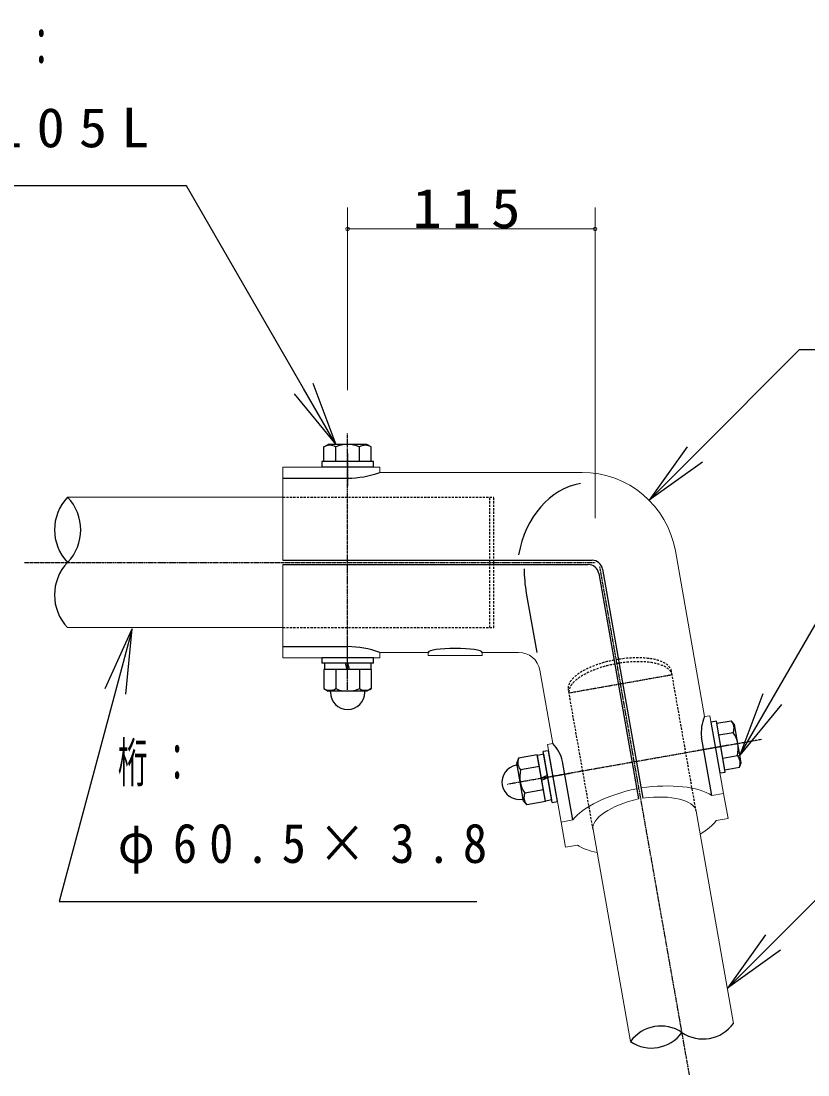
# Model space of a CAD drawing. Units: millimetres, scale not verified. Extents: x -35408 to 50, y -49934 to 13350.
# Drawn here: x -7265 to -5437, y 7489 to 9935 of the extents above; entities that cross this region are included whole.
import ezdxf

# ---------------------------------------------------------------- set-up
doc = ezdxf.new("R2010")
doc.units = ezdxf.units.MM
doc.linetypes.add('USER2', pattern=[6, 3, -1, 1, -1])
doc.linetypes.add('USER4', pattern=[8, 5, -3])
doc.layers.add('線', color=2, linetype='Continuous', lineweight=25)
doc.layers.add('補助', color=2, linetype='Continuous', lineweight=25)
doc.styles.add('ＭＳ ゴシック', font='')
doc.styles.get('ＭＳ ゴシック').set_extended_font_data('MS Gothic')

# ---------------------------------------------------------------- blocks, each defined once
blk = doc.blocks.new('dimension_origin')
at = {"color": 0, "linetype": 'Continuous', "lineweight": -2}
blk.add_circle((0, 0), 1.25, dxfattribs=at)

msp = doc.modelspace()

# ---------------------------------------------------------------- linework, layer by layer
at = {"layer": '線', "color": 20, "linetype": 'USER2'}
for p, q in [((-6506.404, 8378.936), (-6506.404, 8978.936)), ((-6506.404, 8931.436), (-6506.404, 8856.436)), ((-7256.404, 8678.936), (-5931.404, 8678.936)), ((-5712.483, 7489.473), (-5920.571, 8669.596)), ((-6506.404, 8426.436), (-6506.404, 8501.436)), ((-5752.781, 8417.704), (-5992.09, 8375.508)), ((-5545.1, 8267.825), (-6135.985, 8163.636)), ((-5621.226, 8254.695), (-5695.087, 8241.671)), ((-6059.958, 8177.334), (-5986.098, 8190.358))]:
    msp.add_line(p, q, dxfattribs=at)
at = {"layer": '線'}
for p, q in [((-6561.252, 8947), (-6551.404, 8952.686)), ((-6461.404, 8952.686), (-6551.404, 8952.686)), ((-6451.556, 8947), (-6461.404, 8952.686)), ((-6561.252, 8912.686), (-6561.252, 8947)), ((-6533.828, 8912.686), (-6533.828, 8947)), ((-6478.98, 8912.686), (-6478.98, 8947)), ((-6451.556, 8912.686), (-6451.556, 8947)), ((-6446.404, 8912.686), (-6566.404, 8912.686)), ((-6566.404, 8912.686), (-6566.404, 8900.186)), ((-6451.556, 8912.686), (-6561.252, 8912.686)), ((-6446.404, 8900.186), (-6446.404, 8912.686)), ((-6446.404, 8900.186), (-6566.404, 8900.186)), ((-6656.304, 8874.507), (-6506.404, 8874.507)), ((-6656.404, 8683.936), (-5938.746, 8683.936)), ((-6656.404, 8673.936), (-5947.645, 8673.936)), ((-5914.126, 8663.277), (-5820.424, 8131.87)), ((-5923.024, 8653.277), (-5830.765, 8130.047)), ((-6091.41, 8607.656), (-6067.171, 8470.186)), ((-6656.304, 8483.365), (-6506.404, 8483.365)), ((-6446.404, 8457.686), (-6566.404, 8457.686)), ((-6566.404, 8457.686), (-6566.404, 8445.186)), ((-6446.404, 8445.186), (-6566.404, 8445.186)), ((-6452.654, 8445.186), (-6560.154, 8445.186)), ((-6560.154, 8445.186), (-6560.154, 8430.186)), ((-6507.241, 8430.186), (-6511.26, 8445.186)), ((-6501.547, 8430.186), (-6505.566, 8445.186)), ((-6452.654, 8445.186), (-6452.654, 8430.186)), ((-6446.404, 8445.186), (-6446.404, 8457.686)), ((-6451.556, 8430.186), (-6561.252, 8430.186)), ((-6561.252, 8430.186), (-6561.252, 8385.872)), ((-6452.654, 8430.186), (-6560.154, 8430.186)), ((-6533.828, 8430.186), (-6533.828, 8385.872)), ((-6478.98, 8430.186), (-6478.98, 8385.872)), ((-6451.556, 8430.186), (-6451.556, 8385.872)), ((-6561.252, 8385.872), (-6551.404, 8380.186)), ((-6461.404, 8380.186), (-6551.404, 8380.186)), ((-6546.404, 8377.686), (-6546.404, 8380.186)), ((-6466.404, 8377.686), (-6466.404, 8380.186)), ((-6451.556, 8385.872), (-6461.404, 8380.186)), ((-5650.11, 8310.527), (-5662.42, 8308.357)), ((-5641.583, 8190.18), (-5662.42, 8308.357)), ((-5629.273, 8192.35), (-5650.11, 8310.527)), ((-5649.216, 8305.454), (-5615.423, 8311.412)), ((-5630.167, 8197.424), (-5649.216, 8305.454)), ((-5615.423, 8311.412), (-5608.113, 8302.701)), ((-5592.485, 8214.068), (-5608.113, 8302.701)), ((-5660.508, 8138.039), (-5684.428, 8273.695)), ((-5644.454, 8278.446), (-5610.661, 8284.405)), ((-6109.43, 8224.305), (-6113.32, 8213.62)), ((-6065.789, 8232.001), (-6109.43, 8224.305)), ((-6046.741, 8123.971), (-6065.789, 8232.001)), ((-6050.827, 8233.524), (-6065.599, 8230.919)), ((-6046.932, 8125.052), (-6065.599, 8230.919)), ((-6039.602, 8241.849), (-6051.912, 8239.679)), ((-6031.074, 8121.502), (-6051.912, 8239.679)), ((-6032.159, 8127.657), (-6050.827, 8233.524)), ((-6018.764, 8123.672), (-6039.602, 8241.849)), ((-5634.929, 8224.431), (-5601.136, 8230.39)), ((-6114.913, 8208.261), (-6112.451, 8208.695)), ((-6097.691, 8124.987), (-6113.32, 8213.62)), ((-6061.027, 8204.993), (-6104.668, 8197.298)), ((-5983.147, 8081.149), (-6007.066, 8216.805)), ((-5630.167, 8197.424), (-5596.374, 8203.382)), ((-5596.374, 8203.382), (-5592.485, 8214.068)), ((-6056.411, 8178.81), (-6042.336, 8185.373)), ((-6055.422, 8173.203), (-6041.348, 8179.766)), ((-5641.583, 8190.18), (-5629.273, 8192.35)), ((-6051.503, 8150.978), (-6095.144, 8143.283)), ((-6101.022, 8129.477), (-6098.56, 8129.911)), ((-6090.382, 8116.276), (-6097.691, 8124.987)), ((-6046.741, 8123.971), (-6090.382, 8116.276)), ((-6032.159, 8127.657), (-6046.932, 8125.052)), ((-6031.074, 8121.502), (-6018.764, 8123.672))]:
    msp.add_line(p, q, dxfattribs=at)
at = {"layer": '線', "color": 7, "lineweight": 13}
for p, q in [((-6656.404, 8900.186), (-6431.404, 8900.186)), ((-6656.404, 8887.686), (-6656.404, 8900.186)), ((-6656.404, 8887.686), (-6656.404, 8683.936)), ((-6431.504, 8887.686), (-5961.867, 8887.686)), ((-6431.404, 8887.686), (-6431.404, 8900.186)), ((-7156.404, 8830.186), (-6656.404, 8830.186)), ((-5745.209, 8705.889), (-5677.335, 8320.958)), ((-6656.404, 8673.936), (-6656.404, 8470.186)), ((-7156.404, 8527.686), (-6656.404, 8527.686)), ((-6656.404, 8470.186), (-6656.404, 8457.686)), ((-6431.504, 8470.186), (-6318.904, 8470.186)), ((-6431.404, 8470.186), (-6431.404, 8457.686)), ((-6318.904, 8462.686), (-6318.904, 8470.186)), ((-6193.904, 8462.686), (-6318.904, 8462.686)), ((-6193.904, 8462.686), (-6193.904, 8470.186)), ((-6193.904, 8470.186), (-6109.126, 8470.186)), ((-6656.404, 8457.686), (-6431.404, 8457.686)), ((-6059.885, 8428.869), (-6029.896, 8258.792)), ((-5677.335, 8320.958), (-5665.025, 8323.129)), ((-5633.237, 8142.847), (-5665.025, 8323.129)), ((-6029.896, 8258.792), (-6042.207, 8256.621)), ((-6010.418, 8076.34), (-6042.207, 8256.621)), ((-5601.136, 8230.39), (-5595.537, 8231.377)), ((-5660.508, 8138.039), (-5633.237, 8142.847)), ((-5622.927, 8084.376), (-5633.237, 8142.847)), ((-5610.194, 7609.052), (-5697.018, 8101.456)), ((-5983.147, 8081.149), (-6010.418, 8076.34)), ((-6000.108, 8017.869), (-6010.418, 8076.34)), ((-5650.198, 8079.567), (-5622.927, 8084.376)), ((-5849.502, 7566.856), (-5936.326, 8059.26)), ((-5972.837, 8022.678), (-6000.108, 8017.869))]:
    msp.add_line(p, q, dxfattribs=at)
at = {"layer": '線', "color": 4, "linetype": 'USER4'}
for p, q in [((-6656.404, 8830.186), (-6166.404, 8830.186)), ((-6176.404, 8527.686), (-6176.404, 8830.186)), ((-6166.404, 8527.686), (-6166.404, 8830.186)), ((-6656.404, 8527.686), (-6166.404, 8527.686)), ((-5697.018, 8101.456), (-5754.376, 8426.748)), ((-5936.326, 8059.26), (-5993.684, 8384.552))]:
    msp.add_line(p, q, dxfattribs=at)
at = {"layer": '線'}
for centre, radius, start, end in [((-6506.404, 8883.707), 68.979, 66.57346, 113.42654), ((-6547.54, 8923.25), 27.424, 60.00001, 119.99999), ((-6465.268, 8923.25), 27.424, 60.00001, 119.99999), ((-6506.685, 9096.11), 221.602, 270.07279, 289.85948), ((-7077.897, 8754.561), 109.006, 136.07099, 223.92901), ((-7234.91, 8754.561), 109.006, 316.07099, 43.92901), ((-5938.746, 8658.936), 25, 10, 90), ((-7077.897, 8603.311), 109.006, 136.07099, 223.92901), ((-5947.645, 8648.936), 25, 10, 90), ((-6506.685, 8261.763), 221.602, 70.14052, 89.92721), ((-6547.54, 8409.622), 27.424, 240.00001, 299.99999), ((-6506.404, 8377.686), 40, 180, 0), ((-6506.404, 8449.165), 68.979, 246.57346, 293.42654), ((-6465.268, 8409.622), 27.424, 240.00001, 299.99999), ((-5597.676, 8284.84), 87.465, 155.61012, 187.32058), ((-5636.431, 8293.784), 27.424, 340.00001, 39.99999), ((-5668.23, 8246.407), 68.979, 346.57346, 33.42654), ((-6092.399, 8197.607), 87.465, 12.67942, 44.38988), ((-6083.66, 8214.926), 27.424, 160.00001, 219.99999), ((-5622.145, 8212.762), 27.424, 340.00001, 39.99999), ((-6107.968, 8168.869), 40, 100, 280), ((-6037.575, 8181.281), 68.979, 166.57346, 213.42654), ((-6069.374, 8133.903), 27.424, 160.00001, 219.99999), ((-5680.973, 7660.613), 87.568, 236.07233, 323.92767), ((-5778.724, 7515.296), 87.568, 56.07233, 143.92767), ((-5800.627, 7639.515), 87.568, 236.07233, 323.92767)]:
    msp.add_arc(centre, radius, start, end, dxfattribs=at)
at = {"layer": '線', "color": 7, "lineweight": 13}
for centre, radius in [((-5961.867, 8667.686), 220), ((-6109.126, 8420.186), 50)]:
    msp.add_arc(centre, radius, 10, 90, dxfattribs=at)
at = {"layer": '線'}
for centre, major_axis, ratio, start_param, end_param in [((-5922.669, 8618.149), (-43.006, 243.896), 0.767184, 6.28318531, 7.39580983), ((-5904.297, 8640.649), (-43.006, 243.896), 0.767184, 1.34157699, 1.57079633), ((-6256.404, 8470.186), (62.5, 0), 0.145033, 6.28318531, 9.42477796)]:
    msp.add_ellipse(centre, major_axis=major_axis, ratio=ratio, start_param=start_param, end_param=end_param, dxfattribs=at)
at = {"layer": '線', "color": 4, "linetype": 'USER4'}
for centre in [(-5874.03, 8405.65), (-5872.435, 8396.606)]:
    msp.add_ellipse(centre, major_axis=(119.654, 21.098), ratio=0.39582, start_param=0, end_param=3.14159265, dxfattribs=at)
at = {"layer": '線', "color": 7, "lineweight": 13}
for centre, major_axis, ratio, start_param, end_param in [((-5805.839, 8082.268), (187.113, 32.993), 0.398766, 1.65642725, 2.73898224), ((-5827.505, 8078.448), (187.113, 32.993), 0.398766, 0.40261041, 1.4851654), ((-5805.839, 8082.268), (130.487, 23.008), 0.390731, 1.69374738, 3.14159265), ((-5827.505, 8078.448), (130.487, 23.008), 0.390731, 0, 1.44784528), ((-5827.505, 8078.448), (187.113, 32.993), 0.398766, 5.48410815, 5.8805749), ((-5805.839, 8082.268), (187.113, 32.993), 0.398766, 3.54420306, 3.94066981)]:
    msp.add_ellipse(centre, major_axis=major_axis, ratio=ratio, start_param=start_param, end_param=end_param, dxfattribs=at)
at = {"layer": '補助'}
for p, q in [((-6930.238, 9552.686), (-7755.497, 9552.686)), ((-6880.238, 9552.686), (-6930.238, 9552.686)), ((-6608.828, 9082.59), (-6880.238, 9552.686)), ((-5700.237, 8929.316), (-5456.884, 9172.669)), ((-5456.884, 9172.669), (-5406.884, 9172.669)), ((-6533.828, 8952.686), (-6608.828, 9082.59)), ((-6587.177, 9095.09), (-6533.828, 8952.686)), ((-6630.479, 9070.09), (-6533.828, 8952.686)), ((-5717.915, 8946.993), (-5806.303, 8823.25)), ((-5806.303, 8823.25), (-5700.237, 8929.316)), ((-5682.559, 8911.638), (-5806.303, 8823.25)), ((-5520.537, 8361.281), (-5362.178, 8635.566)), ((-7069.334, 8386.413), (-7006.363, 8524.832)), ((-7006.363, 8524.832), (-7045.186, 8379.943)), ((-7021.038, 8373.472), (-7006.363, 8524.832)), ((-7045.186, 8379.943), (-7175.968, 7891.858)), ((-5542.188, 8373.781), (-5595.537, 8231.377)), ((-5595.537, 8231.377), (-5520.537, 8361.281)), ((-5498.886, 8348.781), (-5595.537, 8231.377)), ((-5518.483, 7796.53), (-5259.84, 8055.173)), ((-7175.968, 7891.858), (-7025.968, 7891.858)), ((-7025.968, 7891.858), (-6206.195, 7891.858)), ((-5536.161, 7814.208), (-5624.549, 7690.464)), ((-5624.549, 7690.464), (-5518.483, 7796.53)), ((-5500.805, 7778.852), (-5624.549, 7690.464))]:
    msp.add_line(p, q, dxfattribs=at)
at = {"layer": '補助', "lineweight": 13}
for p, q in [((-6506.404, 9078.936), (-6506.404, 9502.686)), ((-5931.404, 8781.436), (-5931.404, 9502.686)), ((-6506.404, 9452.686), (-5931.404, 9452.686))]:
    msp.add_line(p, q, dxfattribs=at)

# ---------------------------------------------------------------- block references
at = {"layer": '補助', "lineweight": 13, "xscale": 3.33, "yscale": 3.33}
msp.add_blockref('dimension_origin', (-6506.404, 9452.686), dxfattribs=at)
at = {"layer": '補助', "lineweight": 13, "xscale": 3.33, "yscale": 3.33, "rotation": 180}
msp.add_blockref('dimension_origin', (-5931.404, 9452.686), dxfattribs=at)

# ---------------------------------------------------------------- texts
at = {"layer": '補助', "char_height": 91.64, "style": 'ＭＳ ゴシック'}
for s, insert, attachment_point in [('\\T1.5;\\W0.6;六角ボルト：', (-7817.56, 9921.436), 1), ('\\T1.5;\\W1.05;M12×105L', (-7817.56, 9733.936), 1), ('\\T1.33;\\W1.1;115', (-6218.904, 9453.686), 8), ('\\T1.5;\\W0.55;桁：', (-7039.718, 8260.608), 1), ('\\T1.5;\\W0.9;φ60.5×3.8', (-7039.718, 8073.108), 1)]:
    msp.add_mtext(s, dxfattribs=dict(at, insert=insert, attachment_point=attachment_point))

doc.saveas('drawing.dxf')
